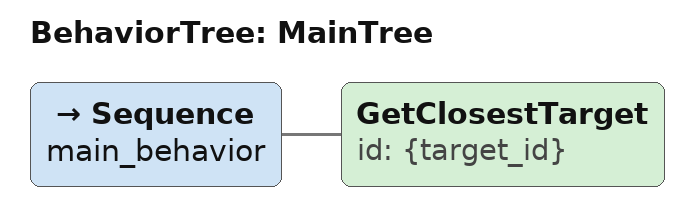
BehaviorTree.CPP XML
<root main_tree_to_execute = "MainTree" >
    <BehaviorTree ID="MainTree">
        <Sequence name="main_behavior">
            <GetClosestTarget id="{target_id}"/>
        </Sequence>
    </BehaviorTree>
</root>
